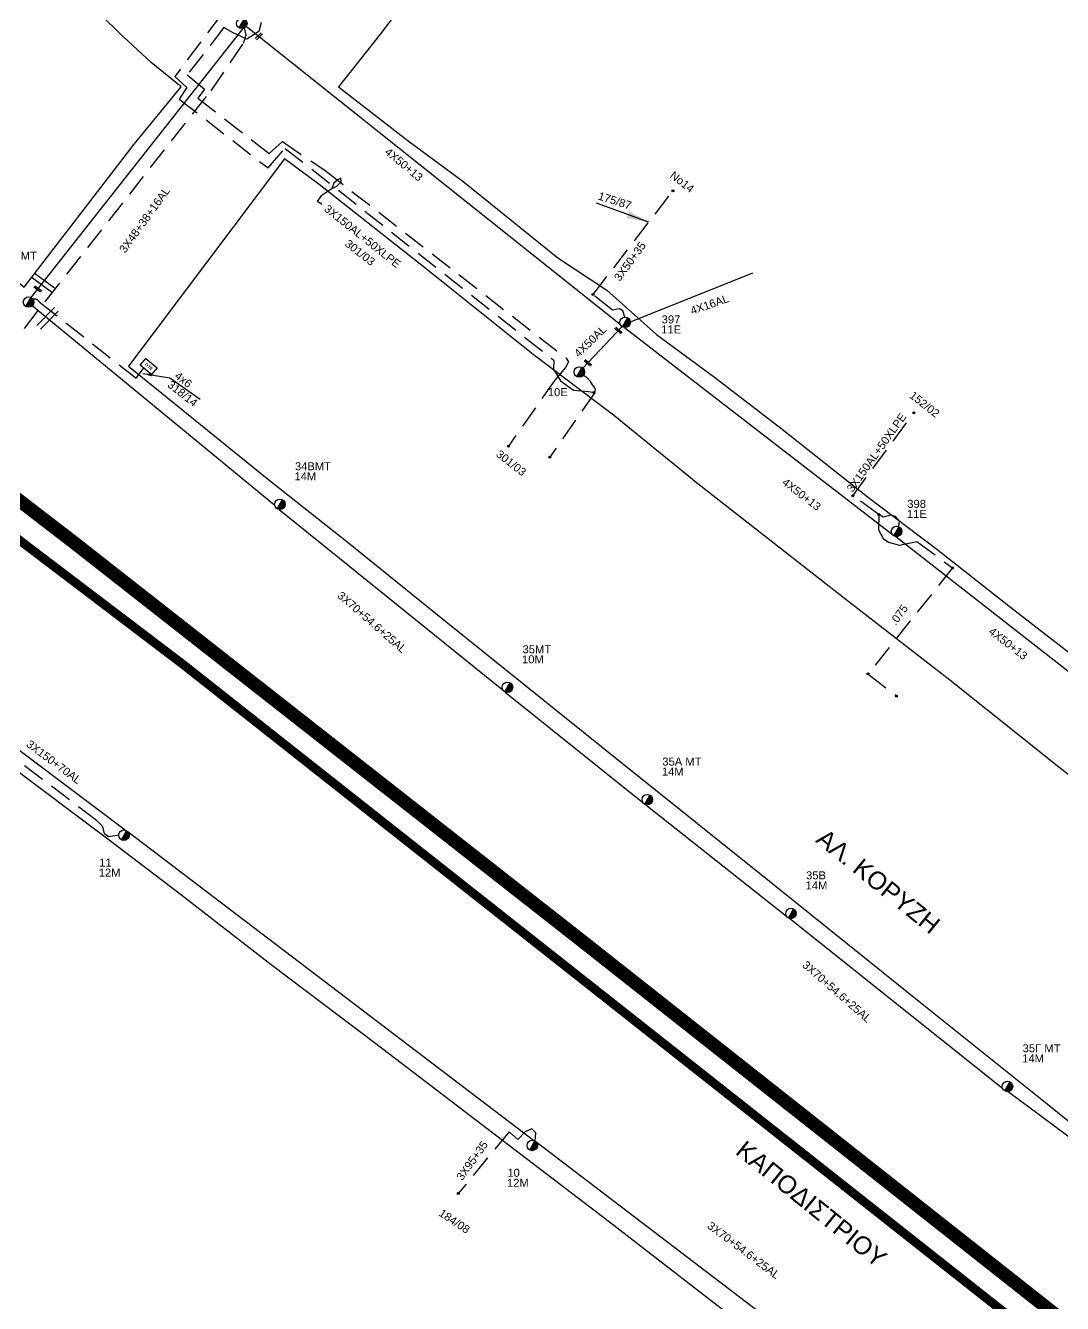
# Model space of a CAD drawing. Header units: millimetres. Extents: x 895 to 1951, y 728 to 1259.
# Drawn here: x 1481.3 to 1597.9, y 998.2 to 1141.9 of the extents above; entities that cross this region are included whole.
import ezdxf

# ---------------------------------------------------------------- set-up
doc = ezdxf.new("R2010")
doc.units = ezdxf.units.MM
doc.linetypes.add('CENTER', pattern=[50.8, 31.75, -6.35, 6.35, -6.35])
doc.linetypes.add('DASHED', pattern=[19.05, 12.7, -6.35])
for name, color, linetype in [('Pillar OTE', 7, 'Continuous'), ('Άγνωστα', 7, 'Continuous'), ('Γυμνά εναέρια ΧΤ (3Φ)   3x50+35CU', 7, 'Continuous'), ('Εναέρια παροχή ΧΤ 4x16', 7, 'SYN_LINE'), ('Επιγραφές - Σχήματα', 7, 'Continuous'), ('Καλώδια ΧΤ   3x150+50CU', 7, 'DASHED'), ('Καλώδια ΧΤ   3x150AL+50XLPE', 7, 'DASHED'), ('Καλώδια ΧΤ   3x95+35 CU', 7, 'DASHED'), ('Μηχανική τομή', 7, 'Continuous'), ('Στύλος ΦΜ', 7, 'Continuous'), ('Στύλος ΦΜ @ 1', 7, 'Continuous'), ('Συνδέσεις', 7, 'Continuous'), ('Συνεστραμμένα ΧΤ   3x70+54.6+25 AL', 7, 'SYN_LINE'), ('Τομή', 7, 'Continuous'), ('Υπόβαθρο ΔΕΗ', 7, 'Continuous'), ('Υπόγεια καλώδια Δικτύου ΧΤ και Παρ. ΧΤ - 3X150+70 AL', 7, 'DASHED'), ('Υπόγεια καλώδια Παροχών ΧΤ   .075', 7, 'DASHED'), ('Υπόγεια καλώδια Παροχών ΧΤ   4x50AL', 7, 'DASHED'), ('Υπόγεια καλώδια Παροχών ΧΤ   4x6', 7, 'DASHED')]:
    doc.layers.add(name, color=color, linetype=linetype)
doc.styles.get("Standard").update_dxf_attribs({"font": 'ARIAL.TTF'})
doc.linetypes.add('SYN_LINE', pattern='A,0.5,-0.0001,["/\\/\\/\\/",Standard,S=0.1,R=0,X=0,Y=-0.05],-0.25', length=0.7501)
doc.dimstyles.new('ISO-25', dxfattribs={"dimtxt": 2.5, "dimasz": 2.5, "dimexe": 1.25, "dimexo": 0.625, "dimtad": 1, "dimtxsty": 'Standard', "dimcen": 2.5, "dimadec": 0, "dimazin": 0, "dimtfac": 1, "dimtmove": 0, "dimatfit": 3, "dimfxl": 1, "dimarcsym": 0})

# ---------------------------------------------------------------- blocks, each defined once
blk = doc.blocks.new('ΥΠΑΡΧΩΝ ΤΣΙΜΕΝΤΕΝΙΟΣ ΣΤΥΛΟΣ')
at = {"layer": 'Στύλος ΦΜ'}
blk.add_hatch(color=7, dxfattribs=at).paths.add_polyline_path([(-1.29, -2.28, 0.574793), (2.62, 0, 0.268822), (1.3, 2.27)])
at = {"layer": 'Στύλος ΦΜ', "color": 7}
blk.add_line((-1.29, -2.28), (1.3, 2.27), dxfattribs=at)
blk.add_circle((0, 0), 2.62, dxfattribs=at)
at = {"layer": 'Στύλος ΦΜ', "flags": 4}
for tag, p in [('ΤΥΠΟΣ', (-4.91, 3.03)), ('ΑΡΙΘΜΟΣ', (-4.68, 8.05))]:
    blk.add_attdef(tag, p, '', height=4, dxfattribs=at)
blk = doc.blocks.new('_ΣΥΝΔΕΣΗ')
at = {"layer": 'Συνδέσεις', "linetype": 'SYN_LINE', "ltscale": 40}
blk.add_hatch(color=256, dxfattribs=at).paths.add_polyline_path([(0.5, -0.01, 1), (-0.5, -0.01, 1)])
at = {"layer": 'Συνδέσεις'}
blk.add_circle((0, -0.01), 0.5, dxfattribs=at)
blk = doc.blocks.new('ΤΟΜΗ')
at = {"layer": 'Τομή', "ltscale": 40}
for p, q in [((-5.68, 0), (5.68, 0)), ((5.68, -2.33), (-5.68, -2.33))]:
    blk.add_line(p, q, dxfattribs=at)
blk = doc.blocks.new('ΜΗΧΑΝΙΚΗ ΤΟΜΗ')
at = {"layer": 'Μηχανική τομή', "ltscale": 40}
for p, q in [((-1.89, 0.78), (1.89, 0.78)), ((1.89, 0), (-1.89, 0))]:
    blk.add_line(p, q, dxfattribs=at)
blk = doc.blocks.new('PILLAR ΟΤΕ')
at = {"layer": 'Pillar OTE', "ltscale": 40}
blk.add_lwpolyline([(-3.31, 2.02), (3.39, 2.02), (3.39, -1.99), (-3.31, -1.99)], close=True, dxfattribs=at)
at = {"layer": 'Pillar OTE', "insert": (-1.81, 0.71), "char_height": 1.3575, "width": 109.961, "attachment_point": 1}
blk.add_mtext('{\\fArial|b1|i0|c161|p34;OTE}', dxfattribs=at)

msp = doc.modelspace()

# ---------------------------------------------------------------- linework, layer by layer
at = {"layer": 'Άγνωστα', "color": 2}
msp.add_lwpolyline([(1481.93, 1111.28), (1505.76, 1141.53)], dxfattribs=at)
at = {"layer": 'Άγνωστα', "color": 87}
for points in [[(1506.12, 1141.79), (1548.18, 1108.23)], [(1548.63, 1107.9), (1578.76, 1084.61)], [(1579.13, 1084.39), (1609.59, 1060.59)]]:
    msp.add_lwpolyline(points, dxfattribs=at)
at = {"layer": 'Άγνωστα', "color": 87, "linetype": 'DASHED', "ltscale": 0.2}
msp.add_lwpolyline([(1548.67, 1109.07), (1548.45, 1109.78), (1548.08, 1110.02), (1547.65, 1109.94), (1547.3, 1109.85), (1545.1, 1111.61), (1554.09, 1123.28)], dxfattribs=at)
at = {"layer": 'Εναέρια παροχή ΧΤ 4x16', "color": 87, "ltscale": 20}
msp.add_lwpolyline([(1549.3, 1108.53), (1563.07, 1114.04)], dxfattribs=at)
at = {"layer": 'Επιγραφές - Σχήματα'}
msp.add_lwpolyline([(1514.6, 1121.75), (1514.13, 1122.08), (1514.63, 1122.78), (1515.74, 1123.54), (1516.29, 1123.78), (1516.79, 1124.27), (1516.75, 1124.7), (1516.45, 1124.54), (1515.96, 1124.14), (1515.74, 1123.54)], dxfattribs=at)
at = {"layer": 'Καλώδια ΧΤ   3x150+50CU', "color": 87, "ltscale": 0.2}
msp.add_lwpolyline([(1429.86, 1093.12), (1435.18, 1099.71), (1453.34, 1086.02), (1460, 1080.83), (1483.61, 1110.9), (1502.16, 1134.53), (1505.81, 1139.88), (1506.11, 1140.78), (1505.94, 1141.61)], dxfattribs=at)
at = {"layer": 'Καλώδια ΧΤ   3x150AL+50XLPE', "color": 5, "ltscale": 0.2}
for points in [[(1503.29, 1143.07), (1498.09, 1136.12), (1499.45, 1134.89), (1498.59, 1133.59), (1508.58, 1125.84), (1510.49, 1128.05), (1540.7, 1104.23), (1540.65, 1103.2), (1541.44, 1101.92), (1542.92, 1100.85), (1544.61, 1100.71), (1545.29, 1100.6), (1540.25, 1093.33)], [(1545.29, 1100.6), (1545.37, 1100.94), (1545.29, 1101.11), (1545.03, 1101.45), (1544.82, 1101.83), (1544.35, 1102.3), (1544.22, 1102.38), (1544.05, 1102.55)]]:
    msp.add_lwpolyline(points, dxfattribs=at)
at = {"layer": 'Καλώδια ΧΤ   3x150AL+50XLPE', "color": 62, "ltscale": 0.2}
msp.add_lwpolyline([(1507.81, 1142.19), (1507.54, 1141.19), (1506.19, 1140.31), (1504.57, 1141.08), (1503.6, 1141.63), (1499.49, 1136.3), (1501.44, 1134.72), (1500.67, 1133.7), (1508.71, 1127.46), (1510.21, 1128.8), (1515, 1125.55), (1542.08, 1104.46), (1542.33, 1104.05), (1541.99, 1103.4), (1540.82, 1101.99), (1535.6, 1094.57)], dxfattribs=at)
at = {"layer": 'Καλώδια ΧΤ   3x150AL+50XLPE', "color": 87, "ltscale": 0.2}
msp.add_lwpolyline([(1579.48, 1085.5), (1579.54, 1086.13), (1579.11, 1086.64), (1578.59, 1086.8), (1577.72, 1086.57), (1577.22, 1086.86), (1574.32, 1088.99), (1581.16, 1098.32)], dxfattribs=at)
at = {"layer": 'Καλώδια ΧΤ   3x95+35 CU', "color": 173, "ltscale": 0.2}
msp.add_lwpolyline([(1538.6, 1016.41), (1538.67, 1017.34), (1538.21, 1017.81), (1537.47, 1017.47), (1536.64, 1016.61), (1535.68, 1017.45), (1529.96, 1010.53)], dxfattribs=at)
at = {"layer": 'Συνεστραμμένα ΧΤ   3x70+54.6+25 AL', "color": 133, "ltscale": 20}
for points in [[(1482.07, 1110.36), (1509.32, 1087.94)], [(1509.83, 1087.44), (1535.02, 1067.07)], [(1535.22, 1066.91), (1550.7, 1054.49)], [(1551.05, 1054.24), (1566.86, 1041.69)], [(1567.23, 1041.44), (1591.14, 1022.35)], [(1591.78, 1021.98), (1617.99, 1002.51)]]:
    msp.add_lwpolyline(points, dxfattribs=at)
at = {"layer": 'Συνεστραμμένα ΧΤ   3x70+54.6+25 AL', "color": 173, "ltscale": 20}
for points in [[(1492.5, 1051.38), (1447.78, 1085.04)], [(1538.41, 1016.49), (1492.85, 1051.15)], [(1563.77, 997.17), (1538.68, 1016.34)]]:
    msp.add_lwpolyline(points, dxfattribs=at)
at = {"layer": 'Υπόβαθρο ΔΕΗ', "color": 1, "linetype": 'CENTER', "ltscale": 1.5, "const_width": 1}
msp.add_lwpolyline([(1252.66, 1257.63), (1373.14, 1165.64), (1499.09, 1069.96), (1622.39, 972.64), (1799.71, 837.45)], dxfattribs=at)
at = {"layer": 'Υπόβαθρο ΔΕΗ', "linetype": 'DASHED', "ltscale": 3, "const_width": 1.5}
msp.add_lwpolyline([(1265.05, 1252.52), (1327.5, 1205), (1384.24, 1161.87), (1433.47, 1124.69), (1486.64, 1083.81), (1544.29, 1038.58), (1599.25, 995.19), (1892.56, 771.14)], dxfattribs=at)
at = {"layer": 'Υπόβαθρο ΔΕΗ'}
for points in [[(1553.27, 1183.56), (1547.15, 1175.2), (1539.58, 1165.32), (1528.61, 1150.72), (1521.2, 1140.93), (1516.5, 1134.96), (1524.32, 1128.89), (1530.45, 1124.34), (1541.16, 1115.75), (1546.66, 1112.09), (1552.25, 1107.11), (1558.77, 1102.32), (1566.35, 1096.48), (1575.93, 1088.88), (1583.74, 1082.96), (1592.56, 1076.04), (1603.6, 1067.5)], [(1433.24, 1150.45), (1461.07, 1128.46), (1470.81, 1120.93), (1481.16, 1112.44), (1493.52, 1128.52), (1498.79, 1134.98), (1495.44, 1137.7), (1491.84, 1141.05), (1488.08, 1144.74)], [(1510.43, 1126.87), (1492.89, 1103.56), (1508.28, 1091.08), (1517.63, 1083.68), (1528.55, 1074.85), (1548.36, 1058.92), (1565.31, 1045.33), (1581.93, 1032), (1596.15, 1020.6), (1609.92, 1009.49), (1621.16, 1023.24), (1629.24, 1033.17), (1607.8, 1050.4), (1597.46, 1058.48), (1585.2, 1068.24), (1573.71, 1077.15), (1556.9, 1090.34), (1547.41, 1098.06), (1538.37, 1104.88), (1526.39, 1114.45), (1514.33, 1124), (1510.43, 1126.87)], [(1497.54, 1102.25), (1500.93, 1099.83)], [(1563.01, 994.84), (1546.95, 1007.29), (1531.3, 1019.26), (1520.69, 1027.34), (1508.91, 1036.25), (1498.38, 1044.4), (1490.73, 1050.26), (1479.13, 1058.96)]]:
    msp.add_lwpolyline(points, dxfattribs=at)
at = {"layer": 'Υπόγεια καλώδια Δικτύου ΧΤ και Παρ. ΧΤ - 3X150+70 AL', "color": 173, "ltscale": 0.2}
msp.add_lwpolyline([(1491.79, 1050.8), (1490.65, 1050.63), (1490.19, 1050.97), (1490, 1051.76), (1489.66, 1052.14), (1489.28, 1052.48), (1474.92, 1063.35)], dxfattribs=at)
at = {"layer": 'Υπόγεια καλώδια Παροχών ΧΤ   .075', "color": 87, "ltscale": 0.2}
msp.add_lwpolyline([(1577.22, 1086.86), (1577.2, 1085.15), (1577.72, 1084.19), (1578.31, 1083.76), (1579.54, 1083.42), (1581.5, 1083.83), (1585.51, 1080.87), (1576.01, 1068.96), (1579.22, 1066.46)], dxfattribs=at)
at = {"layer": 'Υπόγεια καλώδια Παροχών ΧΤ   4x50AL', "color": 87}
msp.add_lwpolyline([(1543.96, 1103.34), (1548.36, 1108.01)], dxfattribs=at)
at = {"layer": 'Υπόγεια καλώδια Παροχών ΧΤ   4x6', "linetype": 'DASHED', "ltscale": 0.2}
msp.add_lwpolyline([(1482.14, 1111.09, -0.303999), (1482.86, 1110.78), (1493.73, 1102.21), (1494.58, 1103.3)], format="xyb", dxfattribs=at)

# ---------------------------------------------------------------- block references
at = {"layer": 'Pillar OTE', "xscale": 0.2499999999999999, "yscale": 0.2499999999999999, "zscale": 0.2499999999999999, "rotation": 320.9719641078646}
msp.add_blockref('PILLAR ΟΤΕ', (1495.14, 1103.52), dxfattribs=at)
at = {"layer": 'Μηχανική τομή'}
for p, xscale, yscale, zscale, rotation in [((1507.46, 1140.72), 0.2500000000000045, 0.2500000000000045, 0.2500000000000045, 224.2797414059629), ((1482.74, 1112.31), 0.2499999999999746, 0.2499999999999746, 0.2499999999999746, 144.5417325549144), ((1548.02, 1107.65), 0.2500000000000399, 0.2500000000000399, 0.2500000000000399, 141.0718912812186), ((1544.59, 1104), 0.2500000000000399, 0.2500000000000399, 0.2500000000000399, 141.0718912812186)]:
    msp.add_blockref('ΜΗΧΑΝΙΚΗ ΤΟΜΗ', p, dxfattribs=dict(at, xscale=xscale, yscale=yscale, zscale=zscale, rotation=rotation))
at = {"layer": 'Στύλος ΦΜ @ 1', "ltscale": 40}
ref = msp.add_blockref('ΥΠΑΡΧΩΝ ΤΣΙΜΕΝΤΕΝΙΟΣ ΣΤΥΛΟΣ', (1505.62, 1142.1), dxfattribs=dict(at, xscale=0.2249999999999091, yscale=0.2249999999999091, zscale=0.2249999999999091))
ref.add_attrib('ΤΥΠΟΣ', '12EB', (1504.52, 1145.96), dxfattribs={"layer": 'Στύλος ΦΜ', "height": 0.9, "flags": 4})
ref.add_attrib('ΑΡΙΘΜΟΣ', '276', (1504.58, 1147.1), dxfattribs={"layer": 'Στύλος ΦΜ', "height": 0.9, "flags": 4})
ref = msp.add_blockref('ΥΠΑΡΧΩΝ ΤΣΙΜΕΝΤΕΝΙΟΣ ΣΤΥΛΟΣ', (1481.65, 1110.76), dxfattribs=dict(at, xscale=0.2249999999999091, yscale=0.2249999999999091, zscale=0.2249999999999091))
ref.add_attrib('ΤΥΠΟΣ', '34Α MT', (1478.18, 1115.52), dxfattribs={"layer": 'Στύλος ΦΜ', "height": 0.9, "flags": 4})
ref = msp.add_blockref('ΥΠΑΡΧΩΝ ΤΣΙΜΕΝΤΕΝΙΟΣ ΣΤΥΛΟΣ', (1548.71, 1108.48), dxfattribs=dict(at, xscale=0.2249999999999091, yscale=0.2249999999999091, zscale=0.2249999999999091))
ref.add_attrib('ΤΥΠΟΣ', '11E', (1552.76, 1107.23), dxfattribs={"layer": 'Στύλος ΦΜ', "height": 0.9, "flags": 4})
ref.add_attrib('ΑΡΙΘΜΟΣ', '397', (1552.82, 1108.36), dxfattribs={"layer": 'Στύλος ΦΜ', "height": 0.9, "flags": 4})
ref = msp.add_blockref('ΥΠΑΡΧΩΝ ΤΣΙΜΕΝΤΕΝΙΟΣ ΣΤΥΛΟΣ', (1543.56, 1102.9), dxfattribs=dict(at, xscale=0.2249999999999091, yscale=0.2249999999999091, zscale=0.2249999999999091))
ref.add_attrib('ΤΥΠΟΣ', '10E', (1540.02, 1100.19), dxfattribs={"layer": 'Στύλος ΦΜ', "height": 0.9, "flags": 4})
ref = msp.add_blockref('ΥΠΑΡΧΩΝ ΤΣΙΜΕΝΤΕΝΙΟΣ ΣΤΥΛΟΣ', (1509.9, 1088.02), dxfattribs=dict(at, xscale=0.2249999999999091, yscale=0.2249999999999091, zscale=0.2249999999999091))
ref.add_attrib('ΤΥΠΟΣ', '14M', (1511.54, 1090.72), dxfattribs={"layer": 'Στύλος ΦΜ', "height": 0.9, "flags": 4})
ref.add_attrib('ΑΡΙΘΜΟΣ', '34BMT', (1511.6, 1091.85), dxfattribs={"layer": 'Στύλος ΦΜ', "height": 0.9, "flags": 4})
ref = msp.add_blockref('ΥΠΑΡΧΩΝ ΤΣΙΜΕΝΤΕΝΙΟΣ ΣΤΥΛΟΣ', (1579.22, 1084.97), dxfattribs=dict(at, xscale=0.2249999999999091, yscale=0.2249999999999091, zscale=0.2249999999999091))
ref.add_attrib('ΤΥΠΟΣ', '11E', (1580.38, 1086.49), dxfattribs={"layer": 'Στύλος ΦΜ', "height": 0.9, "flags": 4})
ref.add_attrib('ΑΡΙΘΜΟΣ', '398', (1580.43, 1087.62), dxfattribs={"layer": 'Στύλος ΦΜ', "height": 0.9, "flags": 4})
ref = msp.add_blockref('ΥΠΑΡΧΩΝ ΤΣΙΜΕΝΤΕΝΙΟΣ ΣΤΥΛΟΣ', (1535.48, 1067.44), dxfattribs=dict(at, xscale=0.2249999999999091, yscale=0.2249999999999091, zscale=0.2249999999999091))
ref.add_attrib('ΤΥΠΟΣ', '10M', (1537.12, 1070.14), dxfattribs={"layer": 'Στύλος ΦΜ', "height": 0.9, "flags": 4})
ref.add_attrib('ΑΡΙΘΜΟΣ', '35MT', (1537.18, 1071.27), dxfattribs={"layer": 'Στύλος ΦΜ', "height": 0.9, "flags": 4})
ref = msp.add_blockref('ΥΠΑΡΧΩΝ ΤΣΙΜΕΝΤΕΝΙΟΣ ΣΤΥΛΟΣ', (1551.2, 1054.81), dxfattribs=dict(at, xscale=0.2249999999999091, yscale=0.2249999999999091, zscale=0.2249999999999091))
ref.add_attrib('ΤΥΠΟΣ', '14M', (1552.84, 1057.51), dxfattribs={"layer": 'Στύλος ΦΜ', "height": 0.9, "flags": 4})
ref.add_attrib('ΑΡΙΘΜΟΣ', '35Α MT', (1552.89, 1058.64), dxfattribs={"layer": 'Στύλος ΦΜ', "height": 0.9, "flags": 4})
ref = msp.add_blockref('ΥΠΑΡΧΩΝ ΤΣΙΜΕΝΤΕΝΙΟΣ ΣΤΥΛΟΣ', (1492.37, 1050.81), dxfattribs=dict(at, xscale=0.2249999999999091, yscale=0.2249999999999091, zscale=0.2249999999999091))
ref.add_attrib('ΤΥΠΟΣ', '12M', (1489.54, 1046.15), dxfattribs={"layer": 'Στύλος ΦΜ', "height": 0.9, "flags": 4})
ref.add_attrib('ΑΡΙΘΜΟΣ', '11', (1489.59, 1047.28), dxfattribs={"layer": 'Στύλος ΦΜ', "height": 0.9, "flags": 4})
ref = msp.add_blockref('ΥΠΑΡΧΩΝ ΤΣΙΜΕΝΤΕΝΙΟΣ ΣΤΥΛΟΣ', (1567.35, 1042.01), dxfattribs=dict(at, xscale=0.2249999999999091, yscale=0.2249999999999091, zscale=0.2249999999999091))
ref.add_attrib('ΤΥΠΟΣ', '14M', (1569, 1044.71), dxfattribs={"layer": 'Στύλος ΦΜ', "height": 0.9, "flags": 4})
ref.add_attrib('ΑΡΙΘΜΟΣ', '35B', (1569.05, 1045.85), dxfattribs={"layer": 'Στύλος ΦΜ', "height": 0.9, "flags": 4})
ref = msp.add_blockref('ΥΠΑΡΧΩΝ ΤΣΙΜΕΝΤΕΝΙΟΣ ΣΤΥΛΟΣ', (1591.69, 1022.56), dxfattribs=dict(at, xscale=0.2249999999999091, yscale=0.2249999999999091, zscale=0.2249999999999091))
ref.add_attrib('ΤΥΠΟΣ', '14M', (1593.34, 1025.26), dxfattribs={"layer": 'Στύλος ΦΜ', "height": 0.9, "flags": 4})
ref.add_attrib('ΑΡΙΘΜΟΣ', '35Γ MT', (1593.39, 1026.4), dxfattribs={"layer": 'Στύλος ΦΜ', "height": 0.9, "flags": 4})
ref = msp.add_blockref('ΥΠΑΡΧΩΝ ΤΣΙΜΕΝΤΕΝΙΟΣ ΣΤΥΛΟΣ', (1538.27, 1015.92), dxfattribs=dict(at, xscale=0.2249999999999091, yscale=0.2249999999999091, zscale=0.2249999999999091))
ref.add_attrib('ΤΥΠΟΣ', '12M', (1535.43, 1011.27), dxfattribs={"layer": 'Στύλος ΦΜ', "height": 0.9, "flags": 4})
ref.add_attrib('ΑΡΙΘΜΟΣ', '10', (1535.48, 1012.4), dxfattribs={"layer": 'Στύλος ΦΜ', "height": 0.9, "flags": 4})
at = {"layer": 'Συνδέσεις', "xscale": 0.2249999999999091, "yscale": 0.2249999999999091, "zscale": 0.2249999999999091}
for p in [(1554.09, 1123.28), (1545.1, 1111.61), (1545.21, 1100.6), (1581.16, 1098.32), (1535.6, 1094.57), (1540.25, 1093.33), (1574.32, 1088.99), (1577.22, 1086.86), (1585.51, 1080.87), (1576.01, 1068.96), (1579.22, 1066.46), (1529.96, 1010.53)]:
    msp.add_blockref('_ΣΥΝΔΕΣΗ', p, dxfattribs=at)
at = {"layer": 'Τομή'}
for p, xscale, yscale, zscale, rotation in [((1483.44, 1113.2), 0.2499999999999404, 0.2499999999999404, 0.2499999999999404, 323.583173335263), ((1483.57, 1109.13), 0.2499999999999946, 0.2499999999999946, 0.2499999999999946, 45.50346485025256)]:
    msp.add_blockref('ΤΟΜΗ', p, dxfattribs=dict(at, xscale=xscale, yscale=yscale, zscale=zscale, rotation=rotation))

# ---------------------------------------------------------------- texts
at = {"layer": 'Γυμνά εναέρια ΧΤ (3Φ)   3x50+35CU', "color": 7, "insert": (1547.39, 1113.56), "char_height": 0.9, "width": 84.1859, "attachment_point": 1, "rotation": 53.8026}
msp.add_mtext('3X50+35', dxfattribs=at)
at = {"layer": 'Εναέρια παροχή ΧΤ 4x16', "color": 7, "insert": (1555.94, 1110.18), "char_height": 0.9, "width": 84.1859, "attachment_point": 1, "rotation": 19.2143}
msp.add_mtext('4X16AL', dxfattribs=at)
at = {"layer": 'Επιγραφές - Σχήματα', "color": 7, "attachment_point": 1}
for s, insert, char_height, width, rotation in [('4X50+13', (1522.18, 1128.2), 0.9, 84.1859, 320.3201), ('No14', (1554.22, 1125.56), 0.9, 84.1859, 321.85), ('3X48+38+16AL', (1491.77, 1116.72), 0.9, 84.1859, 54.2331), ('175/87', (1545.86, 1123.18), 0.9, 84.1859, 342.2805), ('301/03', (1517.68, 1117.87), 0.9, 84.1859, 321.85), ('4x6', (1498.54, 1103.01), 0.9, 84.1859, 321.85), ('318/14', (1497.73, 1102.01), 0.9, 84.1859, 321.85), ('152/02', (1581.14, 1100.8), 0.9, 84.1859, 321.85), ('301/03', (1534.67, 1094.21), 0.9, 84.1859, 321.85), ('4X50+13', (1566.81, 1091.04), 0.9, 84.1859, 322.4597), ('4X50+13', (1590.03, 1074.27), 0.9, 84.1859, 322.4597), ('ΑΛ. ΚΟΡΥΖΗ', (1571.28, 1051.67), 2, 34.2585, 321.0342), ('ΚΑΠΟΔΙΣΤΡΙΟΥ', (1562.25, 1016.61), 2, 34.2585, 321.0342)]:
    msp.add_mtext(s, dxfattribs=dict(at, insert=insert, char_height=char_height, width=width, rotation=rotation))
at = {"layer": 'Καλώδια ΧΤ   3x150AL+50XLPE', "color": 7, "char_height": 0.9, "width": 13.9242, "attachment_point": 5}
for insert, rotation in [((1519.18, 1118.16), 321.499), ((1576.97, 1093.84), 54.4965)]:
    msp.add_mtext('3X150AL+50XLPE', dxfattribs=dict(at, insert=insert, rotation=rotation))
at = {"layer": 'Καλώδια ΧΤ   3x95+35 CU', "color": 7, "insert": (1529.67, 1012.42), "char_height": 0.9, "width": 84.1859, "attachment_point": 1, "rotation": 54.4494}
msp.add_mtext('3X95+35', dxfattribs=at)
at = {"layer": 'Συνεστραμμένα ΧΤ   3x70+54.6+25 AL', "color": 7, "char_height": 0.9, "width": 84.1859, "attachment_point": 1}
for insert, rotation in [((1516.87, 1078.31), 318.9522), ((1569.13, 1036.77), 318.9522), ((1558.4, 1007.43), 323.108)]:
    msp.add_mtext('3X70+54.6+25AL', dxfattribs=dict(at, insert=insert, rotation=rotation))
at = {"layer": 'Υπόγεια καλώδια Δικτύου ΧΤ και Παρ. ΧΤ - 3X150+70 AL', "color": 7, "char_height": 0.9, "width": 84.1859, "attachment_point": 1}
for s, insert, rotation in [('3X150+70AL', (1481.85, 1061.59), 323.2152), ('184/08', (1528.18, 1008.85), 326.1231)]:
    msp.add_mtext(s, dxfattribs=dict(at, insert=insert, rotation=rotation))
at = {"layer": 'Υπόγεια καλώδια Παροχών ΧΤ   .075', "color": 7, "insert": (1578.4, 1074.87), "char_height": 0.9, "width": 84.1859, "attachment_point": 1, "rotation": 54.0772}
msp.add_mtext('.075', dxfattribs=at)
at = {"layer": 'Υπόγεια καλώδια Παροχών ΧΤ   4x50AL', "color": 7, "insert": (1542.87, 1105.12), "char_height": 0.9, "width": 84.1859, "attachment_point": 1, "rotation": 44.2557}
msp.add_mtext('4X50AL', dxfattribs=at)

# ---------------------------------------------------------------- leaders
at = {"layer": 'Επιγραφές - Σχήματα'}
msp.add_leader([(1551.36, 1119.74), (1545.49, 1121.9)], dimstyle='ISO-25', override={"dimgap": 0.625, "dimtad": 0}, dxfattribs=at)
at = {"layer": 'Επιγραφές - Σχήματα', "ltscale": 40}
msp.add_leader([(1494.51, 1102.72), (1497.54, 1102.25)], dimstyle='ISO-25', override={"dimasz": 1, "dimtad": 0}, dxfattribs=at)

doc.saveas('drawing.dxf')
